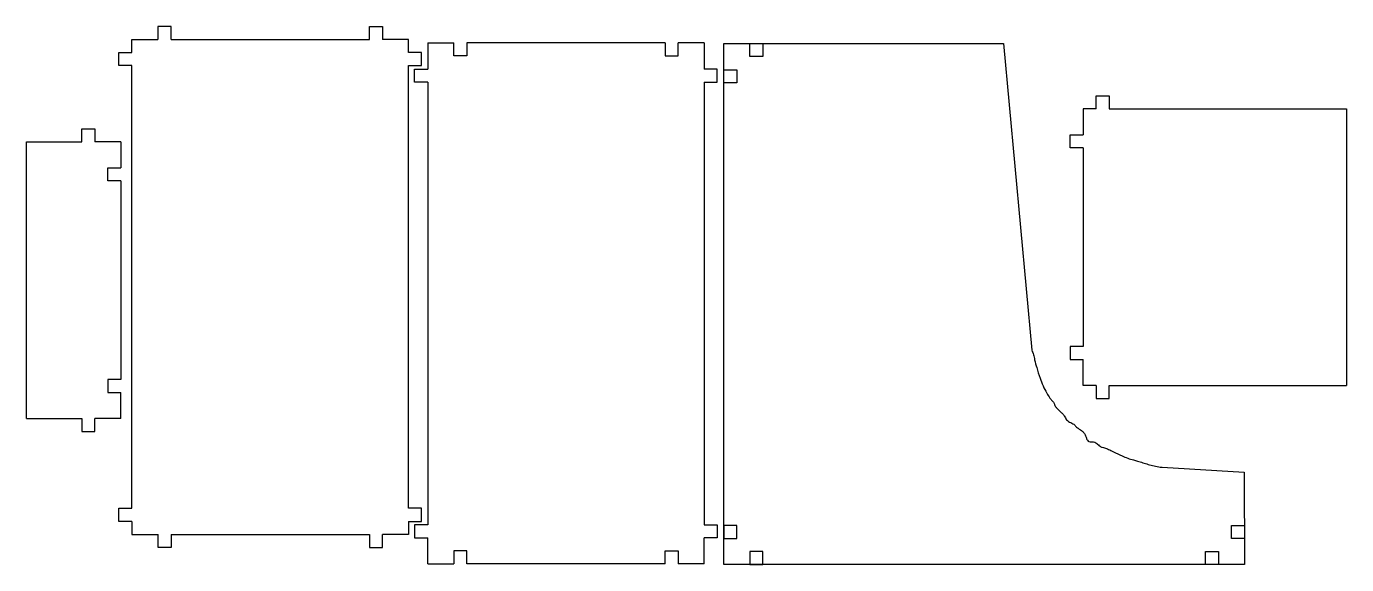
# Model space of a CAD drawing. Extents: x 306 to 813, y 376 to 583.
import ezdxf

# ---------------------------------------------------------------- set-up
doc = ezdxf.new("R2010")
doc.units = 0
doc.layers.get('0').update_dxf_attribs({"linetype": 'CONTINUOUS'})

msp = doc.modelspace()

# ---------------------------------------------------------------- linework, layer by layer
at = {"color": 7}
for p, q in [((356.615001, 582.637104), (356.615001, 577.637105)), ((361.614989, 582.637104), (356.615001, 582.637104)), ((361.614989, 577.637105), (361.614989, 582.637104)), ((437.814964, 577.637104), (437.814964, 582.637104)), ((437.814964, 582.637104), (442.814952, 582.637104)), ((442.814952, 582.637104), (442.814952, 577.637104)), ((346.615118, 577.637176), (356.615115, 577.637176)), ((346.618419, 572.628652), (346.618419, 577.628675)), ((361.614989, 577.637105), (437.814965, 577.637105)), ((452.814834, 577.637175), (442.814838, 577.637175)), ((452.820522, 572.628553), (452.820522, 577.628576)), ((460.183523, 576.278971), (460.183523, 566.278974)), ((460.183562, 576.278971), (470.183559, 576.278971)), ((470.183444, 571.279043), (470.183444, 576.279042)), ((551.383407, 576.279042), (475.183431, 576.279042)), ((475.183433, 576.279042), (475.183433, 571.279043)), ((551.383407, 576.279042), (551.383407, 571.279042)), ((566.383278, 576.278971), (556.383281, 576.278971)), ((556.383396, 571.279042), (556.383396, 576.279042)), ((566.370896, 576.282007), (566.370896, 566.28201)), ((573.929776, 376.043829), (573.929776, 576.043837)), ((573.929776, 576.043837), (681.310887, 576.043837)), ((681.310887, 576.043837), (692.189116, 458.300287)), ((341.61842, 567.628664), (341.61842, 572.628652)), ((341.61842, 572.628652), (346.618419, 572.628652)), ((457.820521, 572.628553), (452.820522, 572.628553)), ((457.820521, 567.628565), (457.820521, 572.628553)), ((475.183433, 571.279043), (470.183444, 571.279043)), ((551.383407, 571.279042), (556.383396, 571.279042)), ((346.618419, 567.628664), (341.61842, 567.628664)), ((346.618419, 397.628675), (346.618419, 567.628666)), ((452.820522, 397.628576), (452.820522, 567.628567)), ((452.820522, 567.628565), (457.820521, 567.628565)), ((455.183594, 566.279089), (460.183594, 566.279089)), ((455.183594, 561.2791), (455.183594, 566.279089)), ((571.370824, 566.282125), (566.370825, 566.282125)), ((571.370824, 561.282136), (571.370824, 566.282125)), ((460.183594, 561.2791), (455.183594, 561.2791)), ((460.183594, 561.2791), (460.183594, 391.279109)), ((566.370825, 561.282136), (571.370824, 561.282136)), ((566.370825, 561.282136), (566.370825, 391.282145)), ((716.878809, 550.967639), (716.878809, 555.967644)), ((716.878809, 555.967644), (721.878848, 555.967644)), ((721.878848, 555.967644), (721.878848, 550.967639)), ((711.878623, 550.966555), (711.878623, 540.966558)), ((716.878954, 550.966404), (711.878915, 550.966404)), ((721.878848, 550.967639), (813.097786, 550.967639)), ((813.097786, 550.967639), (813.097786, 444.768092)), ((327.35281, 538.331145), (327.35281, 543.331145)), ((327.35281, 543.331145), (332.352799, 543.331145)), ((332.352799, 543.331145), (332.352799, 538.331145)), ((306.07763, 432.130507), (306.094364, 538.331145)), ((306.094364, 538.331145), (327.352812, 538.331145)), ((342.352681, 538.331216), (332.352684, 538.331216)), ((342.335884, 538.330135), (342.335884, 528.330138)), ((706.878694, 540.966673), (711.878694, 540.966673)), ((706.878694, 535.966684), (706.878694, 540.966673)), ((711.878694, 535.966684), (706.878694, 535.966684)), ((711.878694, 535.966684), (711.878694, 459.766708)), ((337.335956, 528.330253), (342.335955, 528.330253)), ((337.335956, 523.330264), (337.335956, 528.330253)), ((342.335955, 523.330264), (337.335956, 523.330264)), ((342.335955, 523.330264), (342.335955, 447.130289)), ((711.878695, 459.76671), (706.878695, 459.76671)), ((706.878695, 459.76671), (706.878695, 454.766721)), ((706.878695, 454.766721), (711.878695, 454.766721)), ((711.878624, 444.766839), (711.878624, 454.766836)), ((342.335956, 447.13029), (337.335956, 447.13029)), ((337.335956, 447.13029), (337.335956, 442.130301)), ((337.335956, 442.130301), (342.335956, 442.130301)), ((342.335885, 432.130419), (342.335885, 442.130416)), ((716.878954, 444.769327), (711.878915, 444.769327)), ((716.878809, 444.768092), (716.878809, 439.768087)), ((721.878848, 439.768087), (721.878848, 444.768092)), ((721.878848, 444.768092), (813.097786, 444.768092)), ((716.878809, 439.768087), (721.878848, 439.768087)), ((306.07763, 432.130507), (327.336078, 432.130507)), ((327.336076, 432.130507), (327.336076, 427.130508)), ((342.335947, 432.130436), (332.33595, 432.130436)), ((332.336065, 427.130508), (332.336065, 432.130507)), ((327.336076, 427.130508), (332.336065, 427.130508)), ((742.259555, 413.409198), (773.806809, 411.513081)), ((773.806809, 411.513081), (773.92987, 376.043829)), ((341.618414, 392.628637), (341.618414, 397.628675)), ((341.618414, 397.628675), (346.618419, 397.628675)), ((457.820527, 397.628576), (452.820522, 397.628576)), ((457.820527, 392.628538), (457.820527, 397.628576)), ((346.618419, 392.628637), (341.618414, 392.628637)), ((346.619654, 392.628782), (346.619654, 387.628743)), ((452.819287, 392.628683), (452.819287, 387.628644)), ((452.820522, 392.628538), (457.820527, 392.628538)), ((460.183594, 391.279112), (455.183594, 391.279112)), ((455.183594, 391.279112), (455.183594, 386.279123)), ((566.370825, 391.282148), (571.370824, 391.282148)), ((571.370824, 391.282148), (571.370824, 386.282159)), ((346.619668, 387.628695), (356.619665, 387.628695)), ((356.619551, 382.628766), (356.619551, 387.628766)), ((361.619539, 387.628766), (361.619539, 382.628766)), ((361.619539, 387.628766), (437.819515, 387.628766)), ((437.819514, 387.628766), (437.819514, 382.628767)), ((452.819384, 387.628695), (442.819388, 387.628695)), ((442.819502, 382.628767), (442.819502, 387.628766)), ((455.183594, 386.279123), (460.183594, 386.279123)), ((460.183523, 376.279241), (460.183523, 386.279238)), ((571.370824, 386.282159), (566.370825, 386.282159)), ((566.370896, 376.282277), (566.370896, 386.282274)), ((361.619539, 382.628766), (356.619551, 382.628766)), ((437.819514, 382.628767), (442.819502, 382.628767)), ((470.183388, 381.279232), (470.183388, 376.279232)), ((475.183377, 381.279232), (470.183388, 381.279232)), ((475.183377, 376.279232), (475.183377, 381.279232)), ((551.383351, 376.279233), (551.383351, 381.279232)), ((551.383351, 381.279232), (556.38334, 381.279232)), ((556.38334, 381.279232), (556.38334, 376.279233)), ((460.183506, 376.279303), (470.183503, 376.279303)), ((551.383351, 376.279233), (475.183375, 376.279233)), ((566.383222, 376.279304), (556.383225, 376.279304)), ((773.92987, 376.043829), (573.929776, 376.043829))]:
    msp.add_line(p, q, dxfattribs=at)
at = {"color": 5}
for p, q in [((583.916422, 576.025484), (588.916398, 576.025484)), ((583.916422, 571.025462), (583.916422, 576.025484)), ((588.916398, 576.025484), (588.916398, 571.025462)), ((588.916398, 571.025462), (583.916422, 571.025462)), ((573.938996, 566.002945), (578.938972, 566.002945)), ((573.938996, 561.002923), (573.938996, 566.002945)), ((578.938972, 566.002945), (578.938972, 561.002923)), ((578.938972, 561.002923), (573.938996, 561.002923)), ((578.938972, 391.060681), (573.938996, 391.060681)), ((573.938996, 391.060681), (573.938996, 386.060659)), ((578.938972, 386.060659), (578.938972, 391.060681)), ((768.91698, 386.045537), (768.91698, 391.045559)), ((768.91698, 391.045559), (773.916956, 391.045559)), ((773.916956, 391.045559), (773.916956, 386.045537)), ((573.938996, 386.060659), (578.938972, 386.060659)), ((773.916956, 386.045537), (768.91698, 386.045537)), ((588.916398, 381.038142), (583.916422, 381.038142)), ((583.916422, 381.038142), (583.916422, 376.03812)), ((588.916398, 376.03812), (588.916398, 381.038142)), ((758.939554, 376.022997), (758.939554, 381.023019)), ((758.939554, 381.023019), (763.93953, 381.023019)), ((763.93953, 381.023019), (763.93953, 376.022997)), ((583.916422, 376.03812), (588.916398, 376.03812)), ((763.93953, 376.022997), (758.939554, 376.022997))]:
    msp.add_line(p, q, dxfattribs=at)
at = {"color": 7}
for points in [[(692.189116, 458.300287), (692.311006, 458.000786), (692.43636, 457.702594), (692.550373, 457.400139)], [(692.550373, 457.400139), (692.648074, 457.140957), (692.737447, 456.878644), (692.818827, 456.613919)], [(692.818827, 456.613919), (692.919804, 456.285443), (693.008476, 455.953253), (693.084104, 455.618317)], [(693.084104, 455.618317), (693.158294, 455.289755), (693.219931, 454.95855), (693.288775, 454.628872)], [(693.288775, 454.628872), (693.500264, 453.616101), (693.779761, 452.617741), (694.077111, 451.625737)], [(694.077111, 451.625737), (694.480475, 450.280054), (694.916695, 448.946068), (695.380904, 447.618924)], [(695.380904, 447.618924), (695.731432, 446.616786), (696.09792, 445.618549), (696.535092, 444.652311)], [(696.535092, 444.652311), (696.965459, 443.701116), (697.464327, 442.780931), (697.969212, 441.862443)], [(697.969212, 441.862443), (698.331029, 441.204224), (698.695936, 440.546876), (699.139916, 439.941191)], [(699.139916, 439.941191), (699.417766, 439.562144), (699.726584, 439.20333), (700.058365, 438.870239)], [(700.058365, 438.870239), (700.209715, 438.718292), (700.365843, 438.571697), (700.505876, 438.406997)], [(700.505876, 438.406997), (700.637973, 438.251631), (700.755747, 438.080153), (700.825056, 437.891938)], [(700.825056, 437.891938), (700.879123, 437.745116), (700.903697, 437.588108), (700.946805, 437.436569)], [(700.946805, 437.436569), (701.005063, 437.231774), (701.097169, 437.036966), (701.207984, 436.854623)], [(701.207984, 436.854623), (701.396614, 436.544236), (701.639452, 436.269965), (701.892697, 436.007727)], [(701.892697, 436.007727), (702.202761, 435.686654), (702.528426, 435.383622), (702.85271, 435.079229)], [(702.85271, 435.079229), (703.19514, 434.757803), (703.536029, 434.43486), (703.861988, 434.094309)], [(703.861988, 434.094309), (704.159521, 433.783457), (704.444614, 433.457933), (704.675872, 433.099493)], [(704.675872, 433.099493), (704.839015, 432.846626), (704.975366, 432.577378), (705.118158, 432.310158)], [(705.118158, 432.310158), (705.240183, 432.081799), (705.366913, 431.854921), (705.527622, 431.653762)], [(705.527622, 431.653762), (705.729072, 431.401607), (705.983914, 431.189863), (706.255464, 431.007475)], [(706.255464, 431.007475), (706.538644, 430.817274), (706.839994, 430.658997), (707.144108, 430.511216)], [(707.144108, 430.511216), (707.422033, 430.376162), (707.702267, 430.249873), (707.98348, 430.108905)], [(707.98348, 430.108905), (708.20136, 429.999685), (708.419829, 429.881654), (708.582151, 429.708916)], [(708.582151, 429.708916), (708.669546, 429.615914), (708.740665, 429.507053), (708.81051, 429.397849)], [(708.81051, 429.397849), (708.891322, 429.271498), (708.970428, 429.144687), (709.065617, 429.031592)], [(709.065617, 429.031592), (709.248888, 428.813846), (709.491778, 428.646947), (709.734406, 428.486928)], [(709.734406, 428.486928), (710.0479, 428.280172), (710.360956, 428.084902), (710.672091, 427.881773)], [(710.672091, 427.881773), (711.048698, 427.635901), (711.422491, 427.378514), (711.751883, 427.072077)], [(711.751883, 427.072077), (712.068299, 426.777713), (712.343743, 426.438086), (712.567227, 426.069454)], [(712.567227, 426.069454), (712.78621, 425.708247), (712.955305, 425.319191), (713.082918, 424.917193)], [(713.082918, 424.917193), (713.210039, 424.516749), (713.295999, 424.103464), (713.533119, 423.743713)], [(713.533119, 423.743713), (713.677741, 423.524297), (713.878593, 423.324795), (714.113118, 423.235661)], [(714.113118, 423.235661), (714.394468, 423.128731), (714.72428, 423.18064), (715.04284, 423.200389)], [(715.04284, 423.200389), (715.344469, 423.219087), (715.63601, 423.208953), (715.922271, 423.149217)], [(715.922271, 423.149217), (716.217816, 423.087544), (716.507732, 422.973001), (716.766423, 422.815106)], [(716.766423, 422.815106), (717.033185, 422.652285), (717.266743, 422.443366), (717.493464, 422.230444)], [(717.493464, 422.230444), (717.699603, 422.036851), (717.900089, 421.839949), (718.119692, 421.659293)], [(718.119692, 421.659293), (718.31627, 421.49758), (718.528165, 421.348885), (718.761766, 421.251929)], [(718.761766, 421.251929), (718.927717, 421.183051), (719.104623, 421.140284), (719.280681, 421.096542)], [(719.280681, 421.096542), (719.570172, 421.024618), (719.857373, 420.950058), (720.139292, 420.859184)], [(720.139292, 420.859184), (720.663276, 420.690284), (721.169008, 420.465031), (721.671916, 420.236922)], [(721.671916, 420.236922), (722.300927, 419.951613), (722.92552, 419.661835), (723.546747, 419.364472)], [(723.546747, 419.364472), (724.645833, 418.838371), (725.734385, 418.288526), (726.84475, 417.781809)], [(726.84475, 417.781809), (727.57166, 417.450082), (728.307919, 417.136838), (729.061394, 416.871756)], [(729.061394, 416.871756), (729.790102, 416.615387), (730.534912, 416.404067), (731.278242, 416.190274)], [(731.278242, 416.190274), (731.775733, 416.047188), (732.27256, 415.902994), (732.768809, 415.756606)], [(732.768809, 415.756606), (733.443007, 415.557725), (734.116137, 415.354793), (734.786744, 415.144067)], [(734.786744, 415.144067), (735.489227, 414.923324), (736.188941, 414.694029), (736.895175, 414.485268)], [(736.895175, 414.485268), (737.639298, 414.265308), (738.390658, 414.068144), (739.14922, 413.901994)], [(739.14922, 413.901994), (739.942259, 413.728293), (740.743171, 413.588488), (741.548895, 413.487451)], [(741.548895, 413.487451), (741.785372, 413.457797), (742.022264, 413.431483), (742.259555, 413.409198)]]:
    msp.add_open_spline(points, degree=3, dxfattribs=at)

doc.saveas('drawing.dxf')
